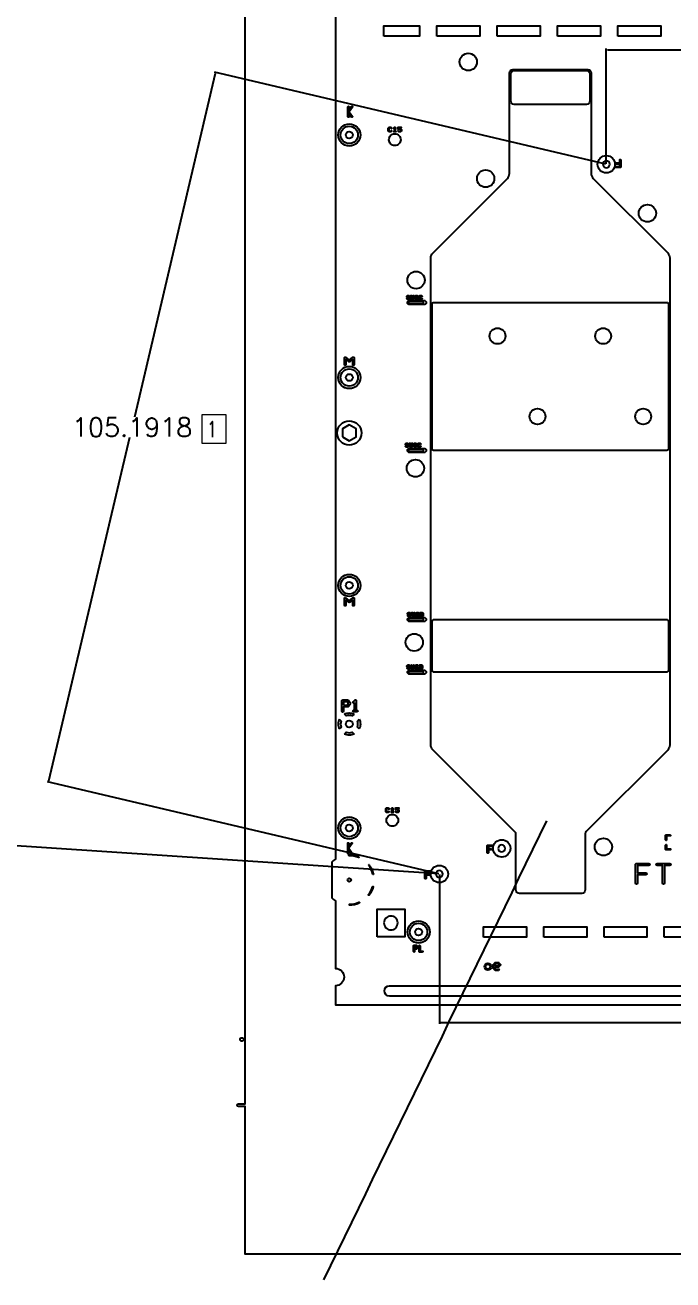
# Model space of a CAD drawing. Extents: x 2864 to 3941, y 2420 to 3182.
# Drawn here: x 2988.4 to 3081.8, y 2590.5 to 2771.6 of the extents above; entities that cross this region are included whole.
import ezdxf
from ezdxf.enums import TextEntityAlignment as Align

# ---------------------------------------------------------------- set-up
doc = ezdxf.new("R2010")
doc.units = 0
doc.layers.get('Defpoints').update_dxf_attribs({"lineweight": 0})
for name, color, linetype in [('susb-t_layer0', 3, 'Continuous'), ('susc-t_layer1', 2, 'Continuous'), ('susd-t_layer2', 6, 'Continuous'), ('ttr1_panel_layer3', 7, 'Continuous'), ('序號', 1, 'Continuous')]:
    doc.layers.add(name, color=color, linetype=linetype)
doc.layers.add('備註', color=1, linetype='Continuous', lineweight=0)
doc.layers.add('尺寸線', color=3, linetype='Continuous', lineweight=0)
doc.styles.get("Standard").update_dxf_attribs({"font": 'simplex.shx', "height": 2.7})
doc.dimstyles.get("Standard").update_dxf_attribs({"dimtxt": 6, "dimasz": 0.18, "dimexe": 0.18, "dimexo": 0.0625, "dimgap": 0.09, "dimtad": 0, "dimtih": 1, "dimtoh": 1, "dimdec": 4, "dimzin": 0, "dimdsep": 46, "dimtxsty": 'Standard', "dimcen": 0.09, "dimadec": 0, "dimazin": 0, "dimtfac": 1, "dimtdec": 4, "dimtofl": 0, "dimtmove": 0, "dimatfit": 3, "dimfxl": 0, "dimtolj": 1, "dimtzin": 0, "dimarcsym": 0})

# ---------------------------------------------------------------- blocks, each defined once
blk = doc.blocks.new('*D1')
at = {"layer": 'Defpoints', "color": 0, "linetype": 'Continuous'}
for p in [(2953.88, 3019.37), (3072.24, 3011.51), (3048.16, 2649.11)]:
    blk.add_point(p, dxfattribs=at)
at = {"layer": '尺寸線', "color": 0, "linetype": 'Continuous', "lineweight": -2}
for p, q in [((2953.87, 3019.19), (2942.4, 2846.63)), ((3072.18, 3011.51), (2953.7, 3019.38)), ((2929.81, 2657.15), (2942.21, 2843.75)), ((3048.1, 2649.11), (2929.62, 2656.99))]:
    blk.add_line(p, q, dxfattribs=at)
at = {"layer": '尺寸線', "color": 0, "linetype": 'Continuous'}
for points in [[(2953.9, 3019.19), (2953.84, 3019.19), (2953.88, 3019.37)], [(2929.78, 2657.15), (2929.84, 2657.15), (2929.8, 2656.97)]]:
    blk.add_solid(points, dxfattribs=at)
at = {"layer": '尺寸線', "color": 0, "linetype": 'Continuous', "insert": (2942.3, 2845.19), "char_height": 2.7, "attachment_point": 5}
blk.add_mtext('\\A1;363.1976', dxfattribs=at)
blk = doc.blocks.new('*D4')
at = {"layer": 'Defpoints', "color": 0, "linetype": 'Continuous'}
for p in [(3015.87, 2764.76), (3072.24, 2751.51), (3048.16, 2649.11)]:
    blk.add_point(p, dxfattribs=at)
at = {"layer": '尺寸線', "color": 0, "linetype": 'Continuous', "lineweight": -2}
for p, q in [((3072.18, 2751.52), (3015.7, 2764.8)), ((3015.83, 2764.59), (3004.17, 2715)), ((2991.83, 2662.54), (3003.49, 2712.12)), ((3048.1, 2649.12), (2991.62, 2662.41))]:
    blk.add_line(p, q, dxfattribs=at)
at = {"layer": '尺寸線', "color": 0, "linetype": 'Continuous'}
for points in [[(3015.86, 2764.58), (3015.8, 2764.59), (3015.87, 2764.76)], [(2991.8, 2662.55), (2991.86, 2662.53), (2991.79, 2662.36)]]:
    blk.add_solid(points, dxfattribs=at)
at = {"layer": '尺寸線', "color": 0, "linetype": 'Continuous', "insert": (3003.83, 2713.56), "char_height": 2.7, "attachment_point": 5}
blk.add_mtext('\\A1;105.1918', dxfattribs=at)
blk = doc.blocks.new('*D5')
at = {"layer": 'Defpoints', "color": 0, "linetype": 'Continuous'}
for p in [(3249.16, 2652.81), (3048.16, 2649.11), (3249.16, 2627.67)]:
    blk.add_point(p, dxfattribs=at)
at = {"layer": '尺寸線', "color": 0, "linetype": 'Continuous', "lineweight": -2}
for p, q in [((3249.16, 2652.74), (3249.16, 2627.49)), ((3048.16, 2649.05), (3048.16, 2627.49)), ((3048.34, 2627.67), (3149.17, 2627.67)), ((3248.98, 2627.67), (3167.87, 2627.67))]:
    blk.add_line(p, q, dxfattribs=at)
at = {"layer": '尺寸線', "color": 0, "linetype": 'Continuous'}
for points in [[(3048.34, 2627.7), (3048.34, 2627.64), (3048.16, 2627.67)], [(3248.98, 2627.64), (3248.98, 2627.7), (3249.16, 2627.67)]]:
    blk.add_solid(points, dxfattribs=at)
at = {"layer": '尺寸線', "color": 0, "linetype": 'Continuous', "insert": (3158.52, 2627.67), "char_height": 2.7, "attachment_point": 5}
blk.add_mtext('\\A1;200.9958', dxfattribs=at)
blk = doc.blocks.new('*D6')
at = {"layer": 'Defpoints', "color": 0, "linetype": 'Continuous'}
for p in [(3264.24, 2768.03), (3072.24, 2751.51), (3264.24, 2751.51)]:
    blk.add_point(p, dxfattribs=at)
at = {"layer": '尺寸線', "color": 0, "linetype": 'Continuous', "lineweight": -2}
for p, q in [((3072.24, 2751.57), (3072.24, 2768.21)), ((3072.42, 2768.03), (3150.57, 2768.03)), ((3264.06, 2768.03), (3168.75, 2768.03)), ((3264.24, 2751.57), (3264.24, 2768.21))]:
    blk.add_line(p, q, dxfattribs=at)
at = {"layer": '尺寸線', "color": 0, "linetype": 'Continuous'}
for points in [[(3072.42, 2768.06), (3072.42, 2768), (3072.24, 2768.03)], [(3264.06, 2768), (3264.06, 2768.06), (3264.24, 2768.03)]]:
    blk.add_solid(points, dxfattribs=at)
at = {"layer": '尺寸線', "color": 0, "linetype": 'Continuous', "insert": (3159.66, 2768.03), "char_height": 2.7, "attachment_point": 5}
blk.add_mtext('\\A1;192.0000', dxfattribs=at)

msp = doc.modelspace()

# ---------------------------------------------------------------- linework, layer by layer
at = {"layer": 'susb-t_layer0', "linetype": 'Continuous'}
msp.add_lwpolyline([(3058.4627, 2760.65365), (3058.4627, 2764.54823, -0.414216), (3058.96258, 2765.04835), (3069.36261, 2765.04835, -0.414367), (3069.86273, 2764.54823), (3069.86273, 2760.65365, -0.414365), (3069.36261, 2760.15377), (3058.96258, 2760.15377, -0.414216)], format="xyb", close=True, dxfattribs=at)
at = {"layer": 'susc-t_layer1', "linetype": 'Continuous'}
msp.add_lwpolyline([(3047.12719, 2710.42347), (3047.12719, 2731.35947, -0.414223), (3047.32719, 2731.55947), (3080.99494, 2731.55947, -0.414223), (3081.19494, 2731.35947), (3081.19494, 2710.42347, -0.414223), (3080.99494, 2710.22347), (3047.32719, 2710.22347, -0.414223)], format="xyb", close=True, dxfattribs=at)
at = {"layer": 'susc-t_layer1'}
for centre in [(3056.53967, 2726.72077), (3071.77942, 2726.72077), (3062.32173, 2715.115), (3077.56173, 2715.115)]:
    msp.add_circle(centre, 1.14241, dxfattribs=at)
at = {"layer": 'susd-t_layer2', "linetype": 'Continuous'}
msp.add_lwpolyline([(3047.12414, 2678.52681), (3047.12414, 2685.5268, -0.41422), (3047.42412, 2685.82677), (3080.89827, 2685.82677, -0.414221), (3081.19824, 2685.5268), (3081.19824, 2678.52681, -0.414221), (3080.89827, 2678.22684), (3047.42412, 2678.22684, -0.41422)], format="xyb", close=True, dxfattribs=at)
at = {"layer": 'ttr1_panel_layer3'}
for p, q in [((3045.50978, 2686.25847), (3045.427, 2686.25847)), ((3045.42117, 2678.67379), (3045.33839, 2678.67379)), ((3036.60103, 2670.04528), (3036.33444, 2670.31186)), ((3287.16107, 2594.24278), (3033.16107, 2594.24278))]:
    msp.add_line(p, q, dxfattribs=at)
at = {"layer": 'ttr1_panel_layer3', "linetype": 'Continuous'}
for points in [[(3019.16107, 2615.54278, -1), (3019.16107, 2615.94278), (3020.16107, 2615.94278), (3020.16107, 2630.24278), (3020.16107, 2835.54278), (3019.16107, 2835.54278, -1), (3019.16107, 2835.94278), (3020.16107, 2835.94278), (3020.16107, 3041.24278), (3020.16107, 3055.54278), (3019.16107, 3055.54278, -1), (3019.16107, 3055.94278), (3020.16107, 3055.94278), (3020.16107, 3077.24278), (3033.16107, 3077.24278), (3287.16107, 3077.24278), (3300.16107, 3077.24278), (3300.16107, 3055.94278), (3301.16107, 3055.94278, -1), (3301.16107, 3055.54278), (3300.16107, 3055.54278), (3300.16107, 3041.24278)], [(3033.16107, 2832.74945), (3033.16107, 2651.2361, 0.044688), (3032.66107, 2650.83314), (3032.66107, 2645.65241, 0.044688), (3033.16107, 2645.24945), (3033.16107, 2635.49278, -0.414215), (3034.41107, 2634.24278, -0.414215), (3033.16107, 2632.99278), (3033.16107, 2630.24278), (3287.16107, 2630.24278)], [(3034.97374, 2758.37163), (3034.97374, 2759.81203, -1), (3035.12374, 2759.81203), (3035.12374, 2759.33268)], [(3035.12374, 2759.33268), (3035.48369, 2759.85461, -1), (3035.60717, 2759.76945), (3035.13984, 2759.09183), (3035.60717, 2758.41421, -1), (3035.48369, 2758.32905), (3035.12374, 2758.85098)], [(3035.12374, 2758.85098), (3035.12374, 2758.37163, -1), (3034.97374, 2758.37163)], [(3041.68042, 2756.69391), (3041.66644, 2756.67992, -1), (3041.59573, 2756.75063)], [(3041.73042, 2756.16859), (3041.63109, 2756.16859, -1), (3041.63109, 2756.26859), (3041.68042, 2756.26859), (3041.68042, 2756.69391)], [(3041.59573, 2756.75063), (3041.69491, 2756.84982, -0.669786), (3041.78042, 2756.81462), (3041.78042, 2756.26859), (3041.82976, 2756.26859, -1), (3041.82976, 2756.16859), (3041.73042, 2756.16859)], [(3073.55527, 2751.02697, -1), (3073.55527, 2751.17697), (3074.17563, 2751.17697), (3074.17563, 2751.54849), (3073.72911, 2751.54849, -1), (3073.72911, 2751.69849), (3074.17563, 2751.69849), (3074.17563, 2752.14501, -1), (3074.32563, 2752.14501), (3074.32563, 2751.62349)], [(3074.32563, 2751.62349), (3074.32563, 2751.10197, -0.414241), (3074.25063, 2751.02697), (3073.55527, 2751.02697)], [(3034.46744, 2722.6054), (3034.46744, 2723.59878, -0.63678), (3034.63165, 2723.67544), (3035.16346, 2723.23226), (3035.69528, 2723.67544, -0.63678), (3035.85949, 2723.59878), (3035.85949, 2722.6054, -1), (3035.65949, 2722.6054), (3035.65949, 2723.38527)], [(3034.66744, 2723.38527), (3034.66744, 2722.6054, -1), (3034.46744, 2722.6054)], [(3035.65949, 2723.38527), (3035.22748, 2723.02527, -0.362064), (3035.09945, 2723.02527), (3034.66744, 2723.38527)], [(3034.46744, 2687.88678), (3034.46744, 2688.88015, -0.63678), (3034.63165, 2688.95681), (3035.16346, 2688.51363), (3035.69528, 2688.95681, -0.63678), (3035.85949, 2688.88015), (3035.85949, 2687.88678, -1), (3035.65949, 2687.88678), (3035.65949, 2688.66665)], [(3034.66744, 2688.66665), (3034.66744, 2687.88678, -1), (3034.46744, 2687.88678)], [(3035.65949, 2688.66665), (3035.22748, 2688.30664, -0.362064), (3035.09945, 2688.30664), (3034.66744, 2688.66665)], [(3045.427, 2686.25847, -1), (3045.427, 2686.35847), (3045.45978, 2686.35847), (3045.45978, 2686.75515), (3045.427, 2686.75515, -1), (3045.427, 2686.85515), (3045.50978, 2686.85515), (3045.67534, 2686.85515, -0.200121), (3045.71085, 2686.84035), (3045.79332, 2686.75788, -0.200121), (3045.80812, 2686.72237), (3045.80812, 2686.39125, -0.200121), (3045.79332, 2686.35574), (3045.71085, 2686.27327, -0.200121), (3045.67534, 2686.25847), (3045.50978, 2686.25847)], [(3045.33839, 2678.67379, -1), (3045.33839, 2678.77379), (3045.37117, 2678.77379), (3045.37117, 2679.17048), (3045.33839, 2679.17048, -1), (3045.33839, 2679.27048), (3045.42117, 2679.27048), (3045.58674, 2679.27048, -0.200121), (3045.62225, 2679.25568), (3045.70472, 2679.17321, -0.200121), (3045.71952, 2679.1377), (3045.71952, 2678.80657, -0.200121), (3045.70472, 2678.77106), (3045.62225, 2678.68859, -0.200121), (3045.58674, 2678.67379), (3045.42117, 2678.67379)], [(3035.70209, 2673.95701), (3035.94216, 2674.20536, -0.675695), (3036.15703, 2674.11802), (3036.15703, 2672.75342), (3036.2721, 2672.75342, -1), (3036.2721, 2672.50342), (3036.03203, 2672.50342)], [(3034.46356, 2672.18274, -0.113254), (3035.16107, 2672.34278, -0.113254), (3035.85857, 2672.18274)], [(3035.90703, 2673.80932), (3035.88184, 2673.78326, -1), (3035.70209, 2673.95701)], [(3036.03203, 2672.50342), (3035.79197, 2672.50342, -1), (3035.79197, 2672.75342), (3035.90703, 2672.75342), (3035.90703, 2673.80932)], [(3033.7211, 2671.44028), (3033.98769, 2671.17369, 0.088223), (3033.91107, 2670.74278, 0.088221), (3033.98769, 2670.31186), (3033.7211, 2670.04528)], [(3035.85857, 2672.18274), (3035.59198, 2671.91615, 0.088223), (3035.16107, 2671.99278, 0.088221), (3034.73015, 2671.91615), (3034.46356, 2672.18274)], [(3036.33444, 2670.31186, 0.088223), (3036.41107, 2670.74278, 0.088221), (3036.33444, 2671.17369), (3036.60103, 2671.44028)], [(3036.60103, 2671.44028, -0.113254), (3036.76107, 2670.74278, -0.113254), (3036.60103, 2670.04528)], [(3034.46356, 2669.30282), (3034.73015, 2669.5694, 0.088223), (3035.16107, 2669.49278, 0.088221), (3035.59198, 2669.5694), (3035.85857, 2669.30282)], [(3035.85857, 2669.30282, -0.113255), (3035.16107, 2669.14278, -0.113253), (3034.46356, 2669.30282)], [(3041.3219, 2658.48532), (3041.30791, 2658.47134, -1), (3041.2372, 2658.54205)], [(3041.3719, 2657.96001), (3041.27256, 2657.96001, -1), (3041.27256, 2658.06001), (3041.3219, 2658.06001), (3041.3219, 2658.48532)], [(3041.2372, 2658.54205), (3041.33639, 2658.64123, -0.669786), (3041.4219, 2658.60603), (3041.4219, 2658.06001), (3041.47123, 2658.06001, -1), (3041.47123, 2657.96001), (3041.3719, 2657.96001)], [(3034.9405, 2652.09231), (3034.9405, 2653.53271, -1), (3035.0905, 2653.53271), (3035.0905, 2653.05336)], [(3035.0905, 2652.57166), (3035.0905, 2652.09231, -1), (3034.9405, 2652.09231)], [(3035.0905, 2653.05336), (3035.45045, 2653.57529, -1), (3035.57393, 2653.49013), (3035.10661, 2652.81251), (3035.57393, 2652.13489, -1), (3035.45045, 2652.04973), (3035.0905, 2652.57166)], [(3036.52384, 2651.57487, -1), (3036.48598, 2651.48231, 0.099109), (3035.13687, 2651.7427, -1), (3035.13618, 2651.8427)], [(3038.65264, 2649.11966, -1), (3038.55565, 2649.0953, 0.100018), (3037.95835, 2650.34639)], [(3035.18374, 2644.74286, 0.100435), (3036.54614, 2645.02851, -1), (3036.58572, 2644.93667)]]:
    msp.add_lwpolyline(points, format="xyb", dxfattribs=at)
for points in [[(3040.16107, 2769.99278), (3040.16107, 2771.49278), (3045.31107, 2771.49278), (3045.31107, 2769.99278)], [(3047.81107, 2769.99278), (3047.81107, 2771.49278), (3054.01107, 2771.49278), (3054.01107, 2769.99278)], [(3056.51107, 2769.99278), (3056.51107, 2771.49278), (3062.71107, 2771.49278), (3062.71107, 2769.99278)], [(3065.21107, 2769.99278), (3065.21107, 2771.49278), (3071.41107, 2771.49278), (3071.41107, 2769.99278)], [(3073.91107, 2769.99278), (3073.91107, 2771.49278), (3080.11107, 2771.49278), (3080.11107, 2769.99278)], [(3034.16107, 2712.16543), (3035.16107, 2711.58808), (3036.16107, 2712.16543), (3036.16107, 2713.32013), (3035.16107, 2713.89748), (3034.16107, 2713.32013)], [(3045.55978, 2686.35847), (3045.65463, 2686.35847), (3045.70812, 2686.41196), (3045.70812, 2686.70166), (3045.65463, 2686.75515), (3045.55978, 2686.75515)], [(3045.47117, 2678.77379), (3045.56603, 2678.77379), (3045.61952, 2678.82728), (3045.61952, 2679.11699), (3045.56603, 2679.17048), (3045.47117, 2679.17048)], [(3034.33164, 2673.47027), (3034.89624, 2673.47027), (3035.02144, 2673.63608), (3035.02144, 2673.80376), (3034.89624, 2673.96957), (3034.33164, 2673.96957)], [(3039.16107, 2640.04278), (3039.16107, 2644.04278), (3043.16107, 2644.04278), (3043.16107, 2640.04278)], [(3054.51107, 2639.99278), (3054.51107, 2641.49278), (3060.71107, 2641.49278), (3060.71107, 2639.99278)], [(3063.21107, 2639.99278), (3063.21107, 2641.49278), (3069.41107, 2641.49278), (3069.41107, 2639.99278)], [(3071.91107, 2639.99278), (3071.91107, 2641.49278), (3078.11107, 2641.49278), (3078.11107, 2639.99278)], [(3080.61107, 2639.99278), (3080.61107, 2641.49278), (3086.81107, 2641.49278), (3086.81107, 2639.99278)], [(3044.57414, 2638.40205), (3044.79743, 2638.40205), (3044.87122, 2638.4982), (3044.87122, 2638.59305), (3044.79743, 2638.6892), (3044.57414, 2638.6892)], [(3056.11548, 2635.85235), (3056.64189, 2635.85235), (3056.77677, 2635.99745), (3056.64189, 2636.14255), (3056.28324, 2636.14255), (3056.11548, 2635.96208)]]:
    msp.add_lwpolyline(points, close=True, dxfattribs=at)
for points in [[(3051.08606, 2766.27814, -0.414215), (3052.33606, 2767.52814, -0.414215), (3053.58606, 2766.27814, -0.414215), (3052.33606, 2765.02814, -0.414215)], [(3046.92399, 2667.73867), (3046.92399, 2737.99786, -0.198849), (3047.21685, 2738.70474), (3057.97223, 2749.46012, 0.198916), (3058.26509, 2750.16726), (3058.26509, 2764.68031, -0.414068), (3058.76522, 2765.18018), (3069.56022, 2765.18018, -0.414218), (3070.06009, 2764.68031), (3070.06009, 2750.16726, 0.198916), (3070.35295, 2749.46012), (3081.10528, 2738.70779, -0.198916), (3081.39814, 2738.00066), (3081.39814, 2667.70082, -0.198917), (3081.10528, 2666.99369), (3069.35103, 2655.23943, 0.198625), (3069.20487, 2654.88627), (3069.20487, 2646.80551, -0.414364), (3068.70474, 2646.30539), (3059.70476, 2646.30539, -0.414217), (3059.20489, 2646.80551), (3059.20489, 2654.83648, 0.198853), (3059.05843, 2655.18996), (3047.21685, 2667.03153, -0.198917)], [(3034.66107, 2755.74278, -0.414217), (3035.16107, 2756.24278, -0.414217), (3035.66107, 2755.74278, -0.414217), (3035.16107, 2755.24278, -0.414217)], [(3040.78175, 2756.31793), (3040.78175, 2756.71528, -0.200121), (3040.79655, 2756.75079), (3040.89558, 2756.84982, -0.200121), (3040.93109, 2756.86462), (3041.12976, 2756.86462, -0.200121), (3041.16527, 2756.84982), (3041.26445, 2756.75063, -1), (3041.19374, 2756.67992), (3041.10905, 2756.76462), (3040.9518, 2756.76462), (3040.88175, 2756.69457), (3040.88175, 2756.33864), (3040.9518, 2756.26859), (3041.10905, 2756.26859), (3041.19374, 2756.35328, -1), (3041.26445, 2756.28257), (3041.16527, 2756.18339, -0.200121), (3041.12976, 2756.16859), (3040.93109, 2756.16859, -0.200121), (3040.89558, 2756.18339), (3040.79655, 2756.28242, -0.200121)], [(3040.87518, 2755.05195, -0.414215), (3041.72518, 2755.90195, -0.414215), (3042.57518, 2755.05195, -0.414215), (3041.72518, 2754.20195, -0.414215)], [(3042.18175, 2756.61594), (3042.18175, 2756.81462, -0.414253), (3042.23175, 2756.86462), (3042.6291, 2756.86462, -1), (3042.6291, 2756.76462), (3042.28175, 2756.76462), (3042.28175, 2756.66594), (3042.52976, 2756.66594, -0.200121), (3042.56527, 2756.65114), (3042.6643, 2756.55211, -0.200121), (3042.6791, 2756.5166), (3042.6791, 2756.31793, -0.200121), (3042.6643, 2756.28242), (3042.56527, 2756.18339, -0.200121), (3042.52976, 2756.16859), (3042.33109, 2756.16859, -0.200121), (3042.29558, 2756.18339), (3042.19639, 2756.28257, -1), (3042.2671, 2756.35328), (3042.3518, 2756.26859), (3042.50905, 2756.26859), (3042.5791, 2756.33864), (3042.5791, 2756.49589), (3042.50905, 2756.56594), (3042.23175, 2756.56594, -0.414253)], [(3071.74359, 2751.50645, 0.414217), (3072.24359, 2751.00645, 0.414217), (3072.74359, 2751.50645, 0.414217), (3072.24359, 2752.00645, 0.414217)], [(3053.58744, 2749.45072, -0.414215), (3054.83744, 2750.70072, -0.414215), (3056.08744, 2749.45072, -0.414215), (3054.83744, 2748.20072, -0.414215)], [(3076.91663, 2744.4339, -0.414215), (3078.16663, 2745.6839, -0.414215), (3079.41663, 2744.4339, -0.414215), (3078.16663, 2743.1839, -0.414215)], [(3043.53994, 2734.79199, -0.414215), (3044.78994, 2736.04199, -0.414215), (3046.03994, 2734.79199, -0.414215), (3044.78994, 2733.54199, -0.414215)], [(3043.44824, 2732.37718), (3043.44824, 2732.45997, -0.200121), (3043.46304, 2732.49548), (3043.54551, 2732.57795, -0.200121), (3043.58102, 2732.59275), (3043.74658, 2732.59275, -0.200121), (3043.78209, 2732.57795), (3043.86472, 2732.49532, -1), (3043.79401, 2732.42461), (3043.72587, 2732.49275), (3043.60173, 2732.49275), (3043.54824, 2732.43926), (3043.54824, 2732.39789), (3043.60173, 2732.3444), (3043.74658, 2732.3444, -0.200121), (3043.78209, 2732.3296), (3043.86456, 2732.24713, -0.200121), (3043.87936, 2732.21162), (3043.87936, 2732.12884, -0.200121), (3043.86456, 2732.09333), (3043.78209, 2732.01086, -0.200121), (3043.74658, 2731.99606), (3043.58102, 2731.99606, -0.200121), (3043.54551, 2732.01086), (3043.46288, 2732.09348, -1), (3043.53359, 2732.16419), (3043.60173, 2732.09606), (3043.72587, 2732.09606), (3043.77936, 2732.14955), (3043.77936, 2732.19091), (3043.72587, 2732.2444), (3043.58102, 2732.2444, -0.200121), (3043.54551, 2732.2592), (3043.46304, 2732.34167, -0.200121)], [(3044.04824, 2732.12884), (3044.04824, 2732.54275, -1), (3044.14824, 2732.54275), (3044.14824, 2732.14955), (3044.20173, 2732.09606), (3044.32587, 2732.09606), (3044.37936, 2732.14955), (3044.37936, 2732.54275, -1), (3044.47936, 2732.54275), (3044.47936, 2732.12884, -0.200121), (3044.46456, 2732.09333), (3044.38209, 2732.01086, -0.200121), (3044.34658, 2731.99606), (3044.18102, 2731.99606, -0.200121), (3044.14551, 2732.01086), (3044.06304, 2732.09333, -0.200121)], [(3044.64824, 2732.37718), (3044.64824, 2732.45997, -0.200121), (3044.66304, 2732.49548), (3044.74551, 2732.57795, -0.200121), (3044.78102, 2732.59275), (3044.94658, 2732.59275, -0.200121), (3044.98209, 2732.57795), (3045.06472, 2732.49532, -1), (3044.99401, 2732.42461), (3044.92587, 2732.49275), (3044.80173, 2732.49275), (3044.74824, 2732.43926), (3044.74824, 2732.39789), (3044.80173, 2732.3444), (3044.94658, 2732.3444, -0.200121), (3044.98209, 2732.3296), (3045.06456, 2732.24713, -0.200121), (3045.07936, 2732.21162), (3045.07936, 2732.12884, -0.200121), (3045.06456, 2732.09333), (3044.98209, 2732.01086, -0.200121), (3044.94658, 2731.99606), (3044.78102, 2731.99606, -0.200121), (3044.74551, 2732.01086), (3044.66288, 2732.09348, -1), (3044.73359, 2732.16419), (3044.80173, 2732.09606), (3044.92587, 2732.09606), (3044.97936, 2732.14955), (3044.97936, 2732.19091), (3044.92587, 2732.2444), (3044.78102, 2732.2444, -0.200121), (3044.74551, 2732.2592), (3044.66304, 2732.34167, -0.200121)], [(3045.24824, 2732.12884), (3045.24824, 2732.45997, -0.200121), (3045.26304, 2732.49548), (3045.34551, 2732.57795, -0.200121), (3045.38102, 2732.59275), (3045.54658, 2732.59275, -0.200121), (3045.58209, 2732.57795), (3045.66472, 2732.49532, -1), (3045.59401, 2732.42461), (3045.52587, 2732.49275), (3045.40173, 2732.49275), (3045.34824, 2732.43926), (3045.34824, 2732.14955), (3045.40173, 2732.09606), (3045.52587, 2732.09606), (3045.59401, 2732.16419, -1), (3045.66472, 2732.09348), (3045.58209, 2732.01086, -0.200121), (3045.54658, 2731.99606), (3045.38102, 2731.99606, -0.200121), (3045.34551, 2732.01086), (3045.26304, 2732.09333, -0.200121)], [(3043.85001, 2731.25947, -1), (3043.85001, 2731.85947), (3045.9553, 2731.85947, -1), (3045.9553, 2731.25947)], [(3043.85001, 2731.40947), (3045.70747, 2731.40947, 1), (3045.70747, 2731.70947), (3043.85001, 2731.70947, 1)], [(3034.66107, 2720.74278, -0.414217), (3035.16107, 2721.24278, -0.414217), (3035.66107, 2720.74278, -0.414217), (3035.16107, 2720.24278, -0.414217)], [(3033.41107, 2712.74278, -0.414215), (3035.16107, 2714.49278, -0.414215), (3036.91107, 2712.74278, -0.414215), (3035.16107, 2710.99278, -0.414215)], [(3043.2537, 2711.06429), (3043.2537, 2711.14708, -0.200121), (3043.2685, 2711.18259), (3043.35097, 2711.26506, -0.200121), (3043.38648, 2711.27986), (3043.55205, 2711.27986, -0.200121), (3043.58756, 2711.26506), (3043.67018, 2711.18243, -1), (3043.59947, 2711.11172), (3043.53134, 2711.17986), (3043.40719, 2711.17986), (3043.3537, 2711.12637), (3043.3537, 2711.085), (3043.40719, 2711.03151), (3043.55205, 2711.03151, -0.200121), (3043.58756, 2711.01671), (3043.67003, 2710.93424, -0.200121), (3043.68483, 2710.89873), (3043.68483, 2710.81595, -0.200121), (3043.67003, 2710.78044), (3043.58756, 2710.69797, -0.200121), (3043.55205, 2710.68317), (3043.38648, 2710.68317, -0.200121), (3043.35097, 2710.69797), (3043.26835, 2710.78059, -1), (3043.33906, 2710.8513), (3043.40719, 2710.78317), (3043.53134, 2710.78317), (3043.58483, 2710.83666), (3043.58483, 2710.87802), (3043.53134, 2710.93151), (3043.38648, 2710.93151, -0.200121), (3043.35097, 2710.94631), (3043.2685, 2711.02878, -0.200121)], [(3043.85001, 2709.92347, -1), (3043.85001, 2710.52347), (3045.9553, 2710.52347, -1), (3045.9553, 2709.92347)], [(3043.85001, 2710.07347), (3045.70747, 2710.07347, 1), (3045.70747, 2710.37347), (3043.85001, 2710.37347, 1)], [(3043.8537, 2710.81595), (3043.8537, 2711.22986, -1), (3043.9537, 2711.22986), (3043.9537, 2710.83666), (3044.00719, 2710.78317), (3044.13134, 2710.78317), (3044.18483, 2710.83666), (3044.18483, 2711.22986, -1), (3044.28483, 2711.22986), (3044.28483, 2710.81595, -0.200121), (3044.27003, 2710.78044), (3044.18756, 2710.69797, -0.200121), (3044.15205, 2710.68317), (3043.98648, 2710.68317, -0.200121), (3043.95097, 2710.69797), (3043.8685, 2710.78044, -0.200121)], [(3044.4537, 2711.06429), (3044.4537, 2711.14708, -0.200121), (3044.4685, 2711.18259), (3044.55097, 2711.26506, -0.200121), (3044.58648, 2711.27986), (3044.75205, 2711.27986, -0.200121), (3044.78756, 2711.26506), (3044.87018, 2711.18243, -1), (3044.79947, 2711.11172), (3044.73134, 2711.17986), (3044.60719, 2711.17986), (3044.5537, 2711.12637), (3044.5537, 2711.085), (3044.60719, 2711.03151), (3044.75205, 2711.03151, -0.200121), (3044.78756, 2711.01671), (3044.87003, 2710.93424, -0.200121), (3044.88483, 2710.89873), (3044.88483, 2710.81595, -0.200121), (3044.87003, 2710.78044), (3044.78756, 2710.69797, -0.200121), (3044.75205, 2710.68317), (3044.58648, 2710.68317, -0.200121), (3044.55097, 2710.69797), (3044.46835, 2710.78059, -1), (3044.53906, 2710.8513), (3044.60719, 2710.78317), (3044.73134, 2710.78317), (3044.78483, 2710.83666), (3044.78483, 2710.87802), (3044.73134, 2710.93151), (3044.58648, 2710.93151, -0.200121), (3044.55097, 2710.94631), (3044.4685, 2711.02878, -0.200121)], [(3045.0537, 2710.81595), (3045.0537, 2711.14708, -0.200121), (3045.0685, 2711.18259), (3045.15097, 2711.26506, -0.200121), (3045.18648, 2711.27986), (3045.35205, 2711.27986, -0.200121), (3045.38756, 2711.26506), (3045.47018, 2711.18243, -1), (3045.39947, 2711.11172), (3045.33134, 2711.17986), (3045.20719, 2711.17986), (3045.1537, 2711.12637), (3045.1537, 2710.83666), (3045.20719, 2710.78317), (3045.33134, 2710.78317), (3045.39947, 2710.8513, -1), (3045.47018, 2710.78059), (3045.38756, 2710.69797, -0.200121), (3045.35205, 2710.68317), (3045.18648, 2710.68317, -0.200121), (3045.15097, 2710.69797), (3045.0685, 2710.78044, -0.200121)], [(3043.4523, 2707.64118, -0.414215), (3044.7023, 2708.89118, -0.414215), (3045.9523, 2707.64118, -0.414215), (3044.7023, 2706.39118, -0.414215)], [(3034.66107, 2690.74278, -0.414217), (3035.16107, 2691.24278, -0.414217), (3035.66107, 2690.74278, -0.414217), (3035.16107, 2690.24278, -0.414217)], [(3043.577, 2686.63959), (3043.577, 2686.72237, -0.200121), (3043.5918, 2686.75788), (3043.67427, 2686.84035, -0.200121), (3043.70978, 2686.85515), (3043.87534, 2686.85515, -0.200121), (3043.91085, 2686.84035), (3043.99348, 2686.75773, -1), (3043.92277, 2686.68702), (3043.85463, 2686.75515), (3043.73049, 2686.75515), (3043.677, 2686.70166), (3043.677, 2686.6603), (3043.73049, 2686.60681), (3043.87534, 2686.60681, -0.200121), (3043.91085, 2686.59201), (3043.99332, 2686.50954, -0.200121), (3044.00812, 2686.47403), (3044.00812, 2686.39125, -0.200121), (3043.99332, 2686.35574), (3043.91085, 2686.27327, -0.200121), (3043.87534, 2686.25847), (3043.70978, 2686.25847, -0.200121), (3043.67427, 2686.27327), (3043.59164, 2686.35589, -1), (3043.66235, 2686.4266), (3043.73049, 2686.35847), (3043.85463, 2686.35847), (3043.90812, 2686.41196), (3043.90812, 2686.45332), (3043.85463, 2686.50681), (3043.70978, 2686.50681, -0.200121), (3043.67427, 2686.52161), (3043.5918, 2686.60408, -0.200121)], [(3044.177, 2686.39125), (3044.177, 2686.80515, -1), (3044.277, 2686.80515), (3044.277, 2686.41196), (3044.33049, 2686.35847), (3044.45463, 2686.35847), (3044.50812, 2686.41196), (3044.50812, 2686.80515, -1), (3044.60812, 2686.80515), (3044.60812, 2686.39125, -0.200121), (3044.59332, 2686.35574), (3044.51085, 2686.27327, -0.200121), (3044.47534, 2686.25847), (3044.30978, 2686.25847, -0.200121), (3044.27427, 2686.27327), (3044.1918, 2686.35574, -0.200121)], [(3044.777, 2686.63959), (3044.777, 2686.72237, -0.200121), (3044.7918, 2686.75788), (3044.87427, 2686.84035, -0.200121), (3044.90978, 2686.85515), (3045.07534, 2686.85515, -0.200121), (3045.11085, 2686.84035), (3045.19348, 2686.75773, -1), (3045.12277, 2686.68702), (3045.05463, 2686.75515), (3044.93049, 2686.75515), (3044.877, 2686.70166), (3044.877, 2686.6603), (3044.93049, 2686.60681), (3045.07534, 2686.60681, -0.200121), (3045.11085, 2686.59201), (3045.19332, 2686.50954, -0.200121), (3045.20812, 2686.47403), (3045.20812, 2686.39125, -0.200121), (3045.19332, 2686.35574), (3045.11085, 2686.27327, -0.200121), (3045.07534, 2686.25847), (3044.90978, 2686.25847, -0.200121), (3044.87427, 2686.27327), (3044.79164, 2686.35589, -1), (3044.86235, 2686.4266), (3044.93049, 2686.35847), (3045.05463, 2686.35847), (3045.10812, 2686.41196), (3045.10812, 2686.45332), (3045.05463, 2686.50681), (3044.90978, 2686.50681, -0.200121), (3044.87427, 2686.52161), (3044.7918, 2686.60408, -0.200121)], [(3043.85001, 2685.52677, -1), (3043.85001, 2686.12677), (3045.9553, 2686.12677, -1), (3045.9553, 2685.52677)], [(3043.85001, 2685.67677), (3045.70747, 2685.67677, 1), (3045.70747, 2685.97677), (3043.85001, 2685.97677, 1)], [(3043.29283, 2682.53261, -0.414215), (3044.54283, 2683.78261, -0.414215), (3045.79283, 2682.53261, -0.414215), (3044.54283, 2681.28261, -0.414215)], [(3043.48839, 2679.05491), (3043.48839, 2679.1377, -0.200121), (3043.50319, 2679.17321), (3043.58566, 2679.25568, -0.200121), (3043.62117, 2679.27048), (3043.78674, 2679.27048, -0.200121), (3043.82225, 2679.25568), (3043.90487, 2679.17305, -1), (3043.83416, 2679.10234), (3043.76603, 2679.17048), (3043.64188, 2679.17048), (3043.58839, 2679.11699), (3043.58839, 2679.07562), (3043.64188, 2679.02213), (3043.78674, 2679.02213, -0.200121), (3043.82225, 2679.00733), (3043.90472, 2678.92486, -0.200121), (3043.91952, 2678.88935), (3043.91952, 2678.80657, -0.200121), (3043.90472, 2678.77106), (3043.82225, 2678.68859, -0.200121), (3043.78674, 2678.67379), (3043.62117, 2678.67379, -0.200121), (3043.58566, 2678.68859), (3043.50304, 2678.77121, -1), (3043.57375, 2678.84192), (3043.64188, 2678.77379), (3043.76603, 2678.77379), (3043.81952, 2678.82728), (3043.81952, 2678.86864), (3043.76603, 2678.92213), (3043.62117, 2678.92213, -0.200121), (3043.58566, 2678.93693), (3043.50319, 2679.0194, -0.200121)], [(3043.85001, 2677.92684, -1), (3043.85001, 2678.52684), (3045.9553, 2678.52684, -1), (3045.9553, 2677.92684)], [(3043.85001, 2678.07684), (3045.70747, 2678.07684, 1), (3045.70747, 2678.37684), (3043.85001, 2678.37684, 1)], [(3044.08839, 2678.80657), (3044.08839, 2679.22048, -1), (3044.18839, 2679.22048), (3044.18839, 2678.82728), (3044.24188, 2678.77379), (3044.36603, 2678.77379), (3044.41952, 2678.82728), (3044.41952, 2679.22048, -1), (3044.51952, 2679.22048), (3044.51952, 2678.80657, -0.200121), (3044.50472, 2678.77106), (3044.42225, 2678.68859, -0.200121), (3044.38674, 2678.67379), (3044.22117, 2678.67379, -0.200121), (3044.18566, 2678.68859), (3044.10319, 2678.77106, -0.200121)], [(3044.68839, 2679.05491), (3044.68839, 2679.1377, -0.200121), (3044.70319, 2679.17321), (3044.78566, 2679.25568, -0.200121), (3044.82117, 2679.27048), (3044.98674, 2679.27048, -0.200121), (3045.02225, 2679.25568), (3045.10487, 2679.17305, -1), (3045.03416, 2679.10234), (3044.96603, 2679.17048), (3044.84188, 2679.17048), (3044.78839, 2679.11699), (3044.78839, 2679.07562), (3044.84188, 2679.02213), (3044.98674, 2679.02213, -0.200121), (3045.02225, 2679.00733), (3045.10472, 2678.92486, -0.200121), (3045.11952, 2678.88935), (3045.11952, 2678.80657, -0.200121), (3045.10472, 2678.77106), (3045.02225, 2678.68859, -0.200121), (3044.98674, 2678.67379), (3044.82117, 2678.67379, -0.200121), (3044.78566, 2678.68859), (3044.70304, 2678.77121, -1), (3044.77375, 2678.84192), (3044.84188, 2678.77379), (3044.96603, 2678.77379), (3045.01952, 2678.82728), (3045.01952, 2678.86864), (3044.96603, 2678.92213), (3044.82117, 2678.92213, -0.200121), (3044.78566, 2678.93693), (3044.70319, 2679.0194, -0.200121)], [(3034.08164, 2672.59597), (3034.08164, 2673.34527), (3034.08164, 2674.09457, -0.414226), (3034.20664, 2674.21957), (3034.95848, 2674.21957, -0.235848), (3035.05841, 2674.16966), (3035.24602, 2673.92121, -0.163746), (3035.27144, 2673.84565), (3035.27144, 2673.59419, -0.163734), (3035.24602, 2673.51863), (3035.05841, 2673.27018, -0.23584), (3034.95848, 2673.22027), (3034.33164, 2673.22027), (3034.33164, 2672.59597, -1)], [(3034.66107, 2670.74278, -0.414217), (3035.16107, 2671.24278, -0.414217), (3035.66107, 2670.74278, -0.414217), (3035.16107, 2670.24278, -0.414217)], [(3040.42322, 2658.10935), (3040.42322, 2658.5067, -0.200121), (3040.43802, 2658.54221), (3040.53705, 2658.64123, -0.200121), (3040.57256, 2658.65603), (3040.77123, 2658.65603, -0.200121), (3040.80674, 2658.64123), (3040.90593, 2658.54205, -1), (3040.83522, 2658.47134), (3040.75052, 2658.55603), (3040.59327, 2658.55603), (3040.52322, 2658.48599), (3040.52322, 2658.13006), (3040.59327, 2658.06001), (3040.75052, 2658.06001), (3040.83522, 2658.1447, -1), (3040.90593, 2658.07399), (3040.80674, 2657.97481, -0.200121), (3040.77123, 2657.96001), (3040.57256, 2657.96001, -0.200121), (3040.53705, 2657.97481), (3040.43802, 2658.07384, -0.200121)], [(3041.82322, 2658.40736), (3041.82322, 2658.60603, -0.414253), (3041.87322, 2658.65603), (3042.27057, 2658.65603, -1), (3042.27057, 2658.55603), (3041.92322, 2658.55603), (3041.92322, 2658.45736), (3042.17123, 2658.45736, -0.200121), (3042.20674, 2658.44256), (3042.30577, 2658.34353, -0.200121), (3042.32057, 2658.30802), (3042.32057, 2658.10935, -0.200121), (3042.30577, 2658.07384), (3042.20674, 2657.97481, -0.200121), (3042.17123, 2657.96001), (3041.97256, 2657.96001, -0.200121), (3041.93705, 2657.97481), (3041.83787, 2658.07399, -1), (3041.90858, 2658.1447), (3041.99327, 2658.06001), (3042.15052, 2658.06001), (3042.22057, 2658.13006), (3042.22057, 2658.28731), (3042.15052, 2658.35736), (3041.87322, 2658.35736, -0.414253)], [(3034.66107, 2655.74278, -0.414217), (3035.16107, 2656.24278, -0.414217), (3035.66107, 2655.74278, -0.414217), (3035.16107, 2655.24278, -0.414217)], [(3040.51665, 2656.84336, -0.414215), (3041.36665, 2657.69336, -0.414215), (3042.21665, 2656.84336, -0.414215), (3041.36665, 2655.99336, -0.414215)], [(3070.57714, 2653.02154, -0.414215), (3071.82714, 2654.27154, -0.414215), (3073.07714, 2653.02154, -0.414215), (3071.82714, 2651.77154, -0.414215)], [(3080.79463, 2654.03378), (3080.79463, 2654.6699, -0.414241), (3080.86963, 2654.7449), (3081.46984, 2654.7449, -1), (3081.46984, 2654.5949), (3080.94463, 2654.5949), (3080.94463, 2654.03378, -1)], [(3055.0766, 2652.16879), (3055.0766, 2652.69031), (3055.0766, 2653.21184, -0.414241), (3055.1516, 2653.28684), (3055.84697, 2653.28684, -1), (3055.84697, 2653.13684), (3055.2266, 2653.13684), (3055.2266, 2652.76531), (3055.67312, 2652.76531, -1), (3055.67312, 2652.61531), (3055.2266, 2652.61531), (3055.2266, 2652.16879, -1)], [(3056.65865, 2652.80735, 0.414217), (3057.15865, 2652.30735, 0.414217), (3057.65865, 2652.80735, 0.414217), (3057.15865, 2653.30735, 0.414217)], [(3080.79463, 2652.6699), (3080.79463, 2653.27938, -1), (3080.94463, 2653.27938), (3080.94463, 2652.7449), (3081.43523, 2652.7449, -1), (3081.43523, 2652.5949), (3080.86963, 2652.5949, -0.414241)], [(3076.4519, 2647.79951), (3076.4519, 2649.14057), (3076.4519, 2650.48163, -0.414224), (3076.6019, 2650.63163), (3078.38998, 2650.63163, -1), (3078.38998, 2650.33163), (3076.7519, 2650.33163), (3076.7519, 2649.29057), (3077.94296, 2649.29057, -1), (3077.94296, 2648.99057), (3076.7519, 2648.99057), (3076.7519, 2647.79951, -1)], [(3079.6019, 2650.33163, -1), (3079.6019, 2650.63163), (3080.49594, 2650.63163), (3081.38998, 2650.63163, -1), (3081.38998, 2650.33163), (3080.64594, 2650.33163), (3080.64594, 2647.79951, -1), (3080.34594, 2647.79951), (3080.34594, 2650.33163)], [(3046.08076, 2648.46945), (3046.08076, 2648.99097), (3046.08076, 2649.5125, -0.414241), (3046.15576, 2649.5875), (3046.85112, 2649.5875, -1), (3046.85112, 2649.4375), (3046.23076, 2649.4375), (3046.23076, 2649.06597), (3046.67728, 2649.06597, -1), (3046.67728, 2648.91597), (3046.23076, 2648.91597), (3046.23076, 2648.46945, -1)], [(3047.6628, 2649.10802, 0.414217), (3048.1628, 2648.60802, 0.414217), (3048.6628, 2649.10802, 0.414217), (3048.1628, 2649.60802, 0.414217)], [(3034.91107, 2648.24278, -0.414222), (3035.16107, 2648.49278, -0.414222), (3035.41107, 2648.24278, -0.414222), (3035.16107, 2647.99278, -0.414222)], [(3037.94836, 2646.12594, 0.092395), (3038.52379, 2647.27217, -1), (3038.61987, 2647.24444, -0.092395), (3038.02799, 2646.06546, -1)], [(3040.16107, 2642.04278, 0.414216), (3041.16107, 2641.04278, 0.414216), (3042.16107, 2642.04278, 0.414216), (3041.16107, 2643.04278, 0.414216)], [(3044.66107, 2640.74278, -0.414217), (3045.16107, 2641.24278, -0.414217), (3045.66107, 2640.74278, -0.414217), (3045.16107, 2640.24278, -0.414217)], [(3044.43414, 2637.9049), (3044.43414, 2638.33205), (3044.43414, 2638.7592, -0.414239), (3044.50414, 2638.8292), (3044.83162, 2638.8292, -0.234442), (3044.88748, 2638.80182), (3044.99675, 2638.65943, -0.166397), (3045.01122, 2638.61648), (3045.01122, 2638.47476, -0.166398), (3044.99675, 2638.43181), (3044.88748, 2638.28943, -0.234442), (3044.83162, 2638.26205), (3044.57414, 2638.26205), (3044.57414, 2637.9049, -1)], [(3045.23414, 2637.9049), (3045.23414, 2638.7592, -1), (3045.37414, 2638.7592), (3045.37414, 2637.9749), (3045.74122, 2637.9749, -1), (3045.74122, 2637.8349), (3045.30414, 2637.8349, -0.414239)], [(3055.93548, 2635.52747), (3055.93548, 2635.76235), (3055.93548, 2635.99723, -0.190123), (3055.95956, 2636.05873), (3056.17811, 2636.29382, -0.209079), (3056.24424, 2636.32255), (3056.68089, 2636.32255, -0.209079), (3056.74703, 2636.29382), (3056.96557, 2636.05873, -0.394811), (3056.96519, 2635.93577), (3056.74737, 2635.70145, -0.209905), (3056.68111, 2635.67235), (3056.11548, 2635.67235), (3056.11548, 2635.56262), (3056.28324, 2635.38215), (3056.68111, 2635.38215, -1), (3056.68111, 2635.20215), (3056.24424, 2635.20215, -0.209079), (3056.17811, 2635.23087), (3055.95956, 2635.46597, -0.190123)], [(3040.97016, 2631.49278, -1), (3040.97016, 2632.99278), (3158.36107, 2632.99278, -1), (3158.36107, 2631.49278)], [(3019.41107, 2625.24278, -0.414222), (3019.66107, 2625.49278, -0.414222), (3019.91107, 2625.24278, -0.414222), (3019.66107, 2624.99278, -0.414222)]]:
    msp.add_lwpolyline(points, format="xyb", close=True, dxfattribs=at)
msp.add_lwpolyline([(3033.16107, 2594.24278), (3020.16107, 2594.24278), (3020.16107, 2615.54278), (3019.16107, 2615.54278)], dxfattribs=at)
at = {"layer": 'ttr1_panel_layer3'}
for centre, radius in [((3035.16107, 2755.74278), 1.6), ((3035.16107, 2755.74278), 1.25), ((3072.24359, 2751.50645), 1.25), ((3035.16107, 2720.74278), 1.6), ((3035.16107, 2720.74278), 1.25), ((3035.16107, 2690.74278), 1.6), ((3035.16107, 2690.74278), 1.25), ((3035.16107, 2655.74278), 1.6), ((3035.16107, 2655.74278), 1.25), ((3057.15865, 2652.80735), 1.25), ((3048.1628, 2649.10802), 1.25), ((3045.16107, 2640.74278), 1.6), ((3045.16107, 2640.74278), 1.25), ((3055.16107, 2635.74278), 0.5), ((3055.16107, 2635.74278), 0.35)]:
    msp.add_circle(centre, radius, dxfattribs=at)
for centre, radius, start, end in [((3035.16107, 2670.74278), 1.6, 154.154989, 180.000042), ((3035.16107, 2670.74278), 1.6, 179.999958, 205.845011), ((3035.16106, 2648.24278), 3.6, 67.756145, 90.395902), ((3037.99831, 2650.37645), 0.05, 36.945529, 216.945529), ((3035.16106, 2648.24277), 3.6, 14.097932, 36.94405), ((3035.18407, 2644.69286), 0.05, 90.372417, 270.372417), ((3035.16107, 2648.24278), 3.6, 270.371253, 293.311866)]:
    msp.add_arc(centre, radius, start, end, dxfattribs=at)
at = {"layer": '備註'}
msp.add_lwpolyline([(3013.91379, 2715.42911), (3017.3392, 2715.42911), (3017.3392, 2711.2388), (3013.91379, 2711.2388)], close=True, dxfattribs=at)

# ---------------------------------------------------------------- texts
at = {"layer": '序號', "width": 0.8}
msp.add_text('1', height=2.268, dxfattribs=at).set_placement((3015.34336, 2713.26435), align=Align.MIDDLE_CENTER)

# ---------------------------------------------------------------- dimensions: what is measured, and where the dimension line sits
at = {"layer": '尺寸線', "linetype": 'Continuous'}
dim = msp.add_linear_dim(base=(2953.87736, 3019.37169), p1=(3048.1628, 2649.10801), p2=(3072.24359, 3011.50645), angle=86.198377, dimstyle='Standard', dxfattribs=at)
dim.commit()
dim.dimension.update_dxf_attribs({"geometry": '*D1', "text_midpoint": (2942.3032, 2845.1889), "dimtype": 161})
for base, p1, p2, picture, middle in [((3264.24359, 2768.02518), (3072.24359, 2751.50645), (3264.24359, 2751.50645), '*D6', (3159.65769, 2768.02518)), ((3249.158647, 2627.670454), (3048.162798, 2649.108013), (3249.158647, 2652.807353), '*D5', (3158.518375, 2627.670454))]:
    dim = msp.add_linear_dim(base=base, p1=p1, p2=p2, dimstyle='Standard', dxfattribs=at)
    dim.commit()
    dim.dimension.update_dxf_attribs({"geometry": picture, "text_midpoint": middle, "dimtype": 160})
dim = msp.add_aligned_dim(p1=(3048.16281, 2649.10801), p2=(3072.24359, 2751.50645), distance=57.90866, dimstyle='Standard', dxfattribs=at)
dim.commit()
dim.dimension.update_dxf_attribs({"geometry": '*D4', "text_midpoint": (3003.83233, 2713.56383)})

# ---------------------------------------------------------------- leaders
at = {"layer": '備註', "path_type": 1}
msp.add_leader([(3063.61834, 2656.7825), (3031.4489, 2590.54266)], dimstyle='Standard', override={"dimgap": 0.625, "dimtad": 0}, dxfattribs=at)

doc.saveas('drawing.dxf')
